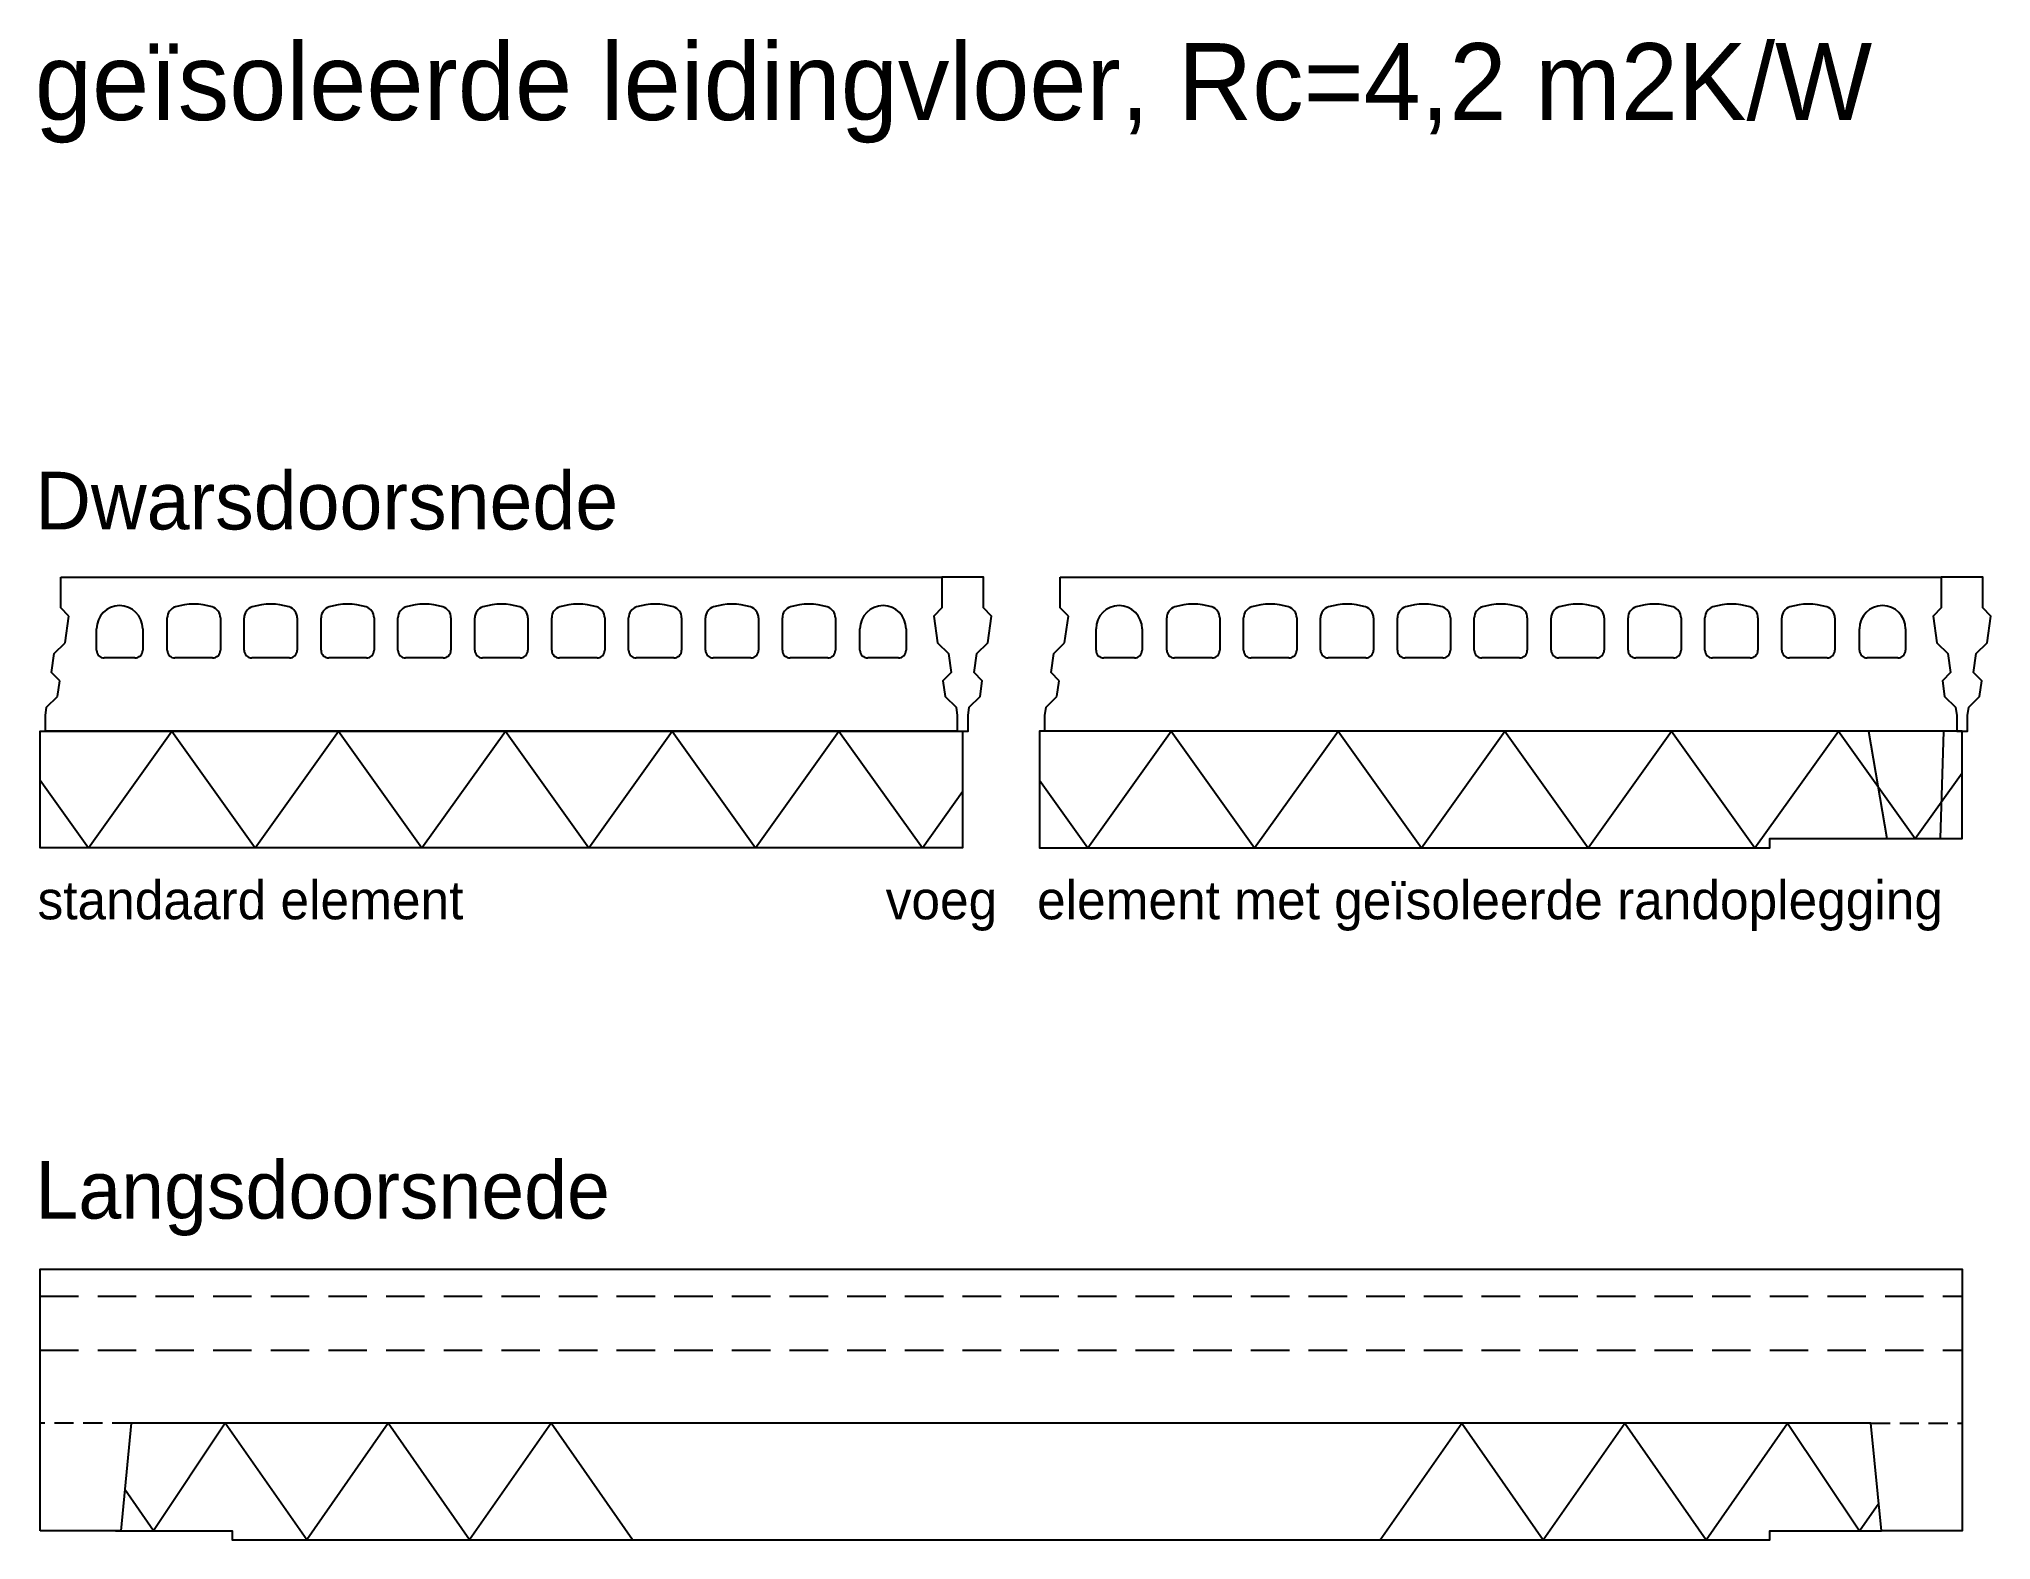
# Model space of a CAD drawing. Extents: x -2999 to -460, y 2175 to 4127.
import ezdxf

# ---------------------------------------------------------------- set-up
doc = ezdxf.new("R2010")
doc.units = 0
doc.header["$LTSCALE"] = 100
doc.linetypes.add('DASHED', pattern=[0.75, 0.5, -0.25])
doc.linetypes.add('DASHED2', pattern=[0.375, 0.25, -0.125])
doc.layers.get('0').update_dxf_attribs({"linetype": 'CONTINUOUS'})
doc.layers.add('A--L23', color=7, linetype='CONTINUOUS')
doc.styles.add('T25', font='txt', dxfattribs={"height": 50})

# ---------------------------------------------------------------- blocks, each defined once
blk = doc.blocks.new('*U6')
for p, q in [((-573, 200), (573, 200)), ((-573, 160), (-573, 200)), ((573, 200), (573, 160)), ((-562.4, 149.4), (-573, 160)), ((573, 160), (562.4, 149.4)), ((-567.3, 114.7), (-562.4, 149.4)), ((-526.5, 105), (-526.5, 133)), ((-466.5, 133), (-466.5, 105)), ((-434.5, 105), (-434.5, 147)), ((-365.5, 147), (-365.5, 105)), ((-334.5, 105), (-334.5, 147)), ((-265.5, 147), (-265.5, 105)), ((-234.5, 105), (-234.5, 147)), ((-165.5, 147), (-165.5, 105)), ((-134.5, 105), (-134.5, 147)), ((-65.5, 147), (-65.5, 105)), ((-34.5, 105), (-34.5, 147)), ((34.5, 147), (34.5, 105)), ((65.5, 105), (65.5, 147)), ((134.5, 147), (134.5, 105)), ((165.5, 105), (165.5, 147)), ((234.5, 147), (234.5, 105)), ((265.5, 105), (265.5, 147)), ((334.5, 147), (334.5, 105)), ((365.5, 105), (365.5, 147)), ((434.5, 147), (434.5, 105)), ((466.5, 105), (466.5, 133)), ((526.5, 133), (526.5, 105)), ((562.4, 149.4), (567.3, 114.7)), ((-581.5, 100.6), (-567.3, 114.7)), ((567.3, 114.7), (581.5, 100.6)), ((-585, 75.9), (-581.5, 100.6)), ((-476.5, 95), (-516.5, 95)), ((-375.5, 95), (-424.5, 95)), ((-275.5, 95), (-324.5, 95)), ((-175.5, 95), (-224.5, 95)), ((-75.5, 95), (-124.5, 95)), ((24.5, 95), (-24.5, 95)), ((124.5, 95), (75.5, 95)), ((224.5, 95), (175.5, 95)), ((324.5, 95), (275.5, 95)), ((424.5, 95), (375.5, 95)), ((516.5, 95), (476.5, 95)), ((581.5, 100.6), (585, 75.9)), ((-574.4, 65.2), (-585, 75.9)), ((-577.3, 45), (-574.4, 65.2)), ((585, 75.9), (574.4, 65.2)), ((574.4, 65.2), (577.3, 45)), ((-593, 20), (-591.4, 30.9)), ((-591.4, 30.9), (-577.3, 45)), ((577.3, 45), (591.4, 30.9)), ((591.4, 30.9), (593, 20)), ((-593, 0), (-593, 20)), ((593, 20), (593, 0)), ((593, 0), (-593, 0))]:
    blk.add_line(p, q)
for centre, radius, start, end in [((-496.5, 133), 30, 0, 180), ((-419.5, 147), 15, 107.4576, 180), ((-400, 85), 80, 72.5424, 107.4576), ((-380.5, 147), 15, 0, 72.5424), ((-319.5, 147), 15, 107.4576, 180), ((-300, 85), 80, 72.5424, 107.4576), ((-280.5, 147), 15, 0, 72.5424), ((-219.5, 147), 15, 107.4576, 180), ((-200, 85), 80, 72.5424, 107.4576), ((-180.5, 147), 15, 0, 72.5424), ((-119.5, 147), 15, 107.4576, 180), ((-100, 85), 80, 72.5424, 107.4576), ((-80.5, 147), 15, 0, 72.5424), ((-19.5, 147), 15, 107.4576, 180), ((0, 85), 80, 72.5424, 107.4576), ((19.5, 147), 15, 0, 72.5424), ((80.5, 147), 15, 107.4576, 180), ((100, 85), 80, 72.5424, 107.4576), ((119.5, 147), 15, 0, 72.5424), ((180.5, 147), 15, 107.4576, 180), ((200, 85), 80, 72.5424, 107.4576), ((219.5, 147), 15, 0, 72.5424), ((280.5, 147), 15, 107.4576, 180), ((300, 85), 80, 72.5424, 107.4576), ((319.5, 147), 15, 0, 72.5424), ((380.5, 147), 15, 107.4576, 180), ((400, 85), 80, 72.5424, 107.4576), ((419.5, 147), 15, 0, 72.5424), ((496.5, 133), 30, 0, 180), ((-516.5, 105), 10, 180, 270), ((-476.5, 105), 10, 270, 0), ((-424.5, 105), 10, 180, 270), ((-375.5, 105), 10, 270, 360), ((-324.5, 105), 10, 180, 270), ((-275.5, 105), 10, 270, 360), ((-224.5, 105), 10, 180, 270), ((-175.5, 105), 10, 270, 360), ((-124.5, 105), 10, 180, 270), ((-75.5, 105), 10, 270, 360), ((-24.5, 105), 10, 180, 270), ((24.5, 105), 10, 270, 360), ((75.5, 105), 10, 180, 270), ((124.5, 105), 10, 270, 360), ((175.5, 105), 10, 180, 270), ((224.5, 105), 10, 270, 360), ((275.5, 105), 10, 180, 270), ((324.5, 105), 10, 270, 360), ((375.5, 105), 10, 180, 270), ((424.5, 105), 10, 270, 360), ((476.5, 105), 10, 180, 270), ((516.5, 105), 10, 270, 0)]:
    blk.add_arc(centre, radius, start, end)
blk = doc.blocks.new('VBI_KS200_DDRSN_NP')
at = {"color": 1}
blk.add_lwpolyline([(573, 200), (573, 160), (562.4, 149.4), (567.3, 114.7), (581.5, 100.6), (585, 75.9), (574.4, 65.2), (577.3, 45), (591.4, 30.9), (593, 20), (593, 0), (607, 0), (607, 20), (608.6, 30.9), (622.7, 45), (625.6, 65.2), (615, 75.9), (618.5, 100.6), (632.7, 114.7), (637.6, 149.4), (627, 160), (627, 200)], close=True, dxfattribs=at)
at = {"layer": 'A--L23'}
for points in [[(600, 0), (600, -152), (-600, -152), (-600, 0), (600, 0)], [(-600, -63.8), (-537.1, -152), (-428.6, 0), (-320.2, -152), (-211.7, 0), (-103.2, -152), (5.2, 0), (113.7, -152), (222.2, 0), (330.6, -152), (439.1, 0), (547.6, -152), (600, -78.6)]]:
    blk.add_lwpolyline(points, dxfattribs=at)
blk.add_blockref('*U6', (0, 0), dxfattribs=at)
blk = doc.blocks.new('*U7')
for p, q in [((-573, 200), (573, 200)), ((-573, 160), (-573, 200)), ((573, 200), (573, 160)), ((-562.4, 149.4), (-573, 160)), ((573, 160), (562.4, 149.4)), ((-567.3, 114.7), (-562.4, 149.4)), ((-526.5, 105), (-526.5, 133)), ((-466.5, 133), (-466.5, 105)), ((-434.5, 105), (-434.5, 147)), ((-365.5, 147), (-365.5, 105)), ((-334.5, 105), (-334.5, 147)), ((-265.5, 147), (-265.5, 105)), ((-234.5, 105), (-234.5, 147)), ((-165.5, 147), (-165.5, 105)), ((-134.5, 105), (-134.5, 147)), ((-65.5, 147), (-65.5, 105)), ((-34.5, 105), (-34.5, 147)), ((34.5, 147), (34.5, 105)), ((65.5, 105), (65.5, 147)), ((134.5, 147), (134.5, 105)), ((165.5, 105), (165.5, 147)), ((234.5, 147), (234.5, 105)), ((265.5, 105), (265.5, 147)), ((334.5, 147), (334.5, 105)), ((365.5, 105), (365.5, 147)), ((434.5, 147), (434.5, 105)), ((466.5, 105), (466.5, 133)), ((526.5, 133), (526.5, 105)), ((562.4, 149.4), (567.3, 114.7)), ((-581.5, 100.6), (-567.3, 114.7)), ((567.3, 114.7), (581.5, 100.6)), ((-585, 75.9), (-581.5, 100.6)), ((-476.5, 95), (-516.5, 95)), ((-375.5, 95), (-424.5, 95)), ((-275.5, 95), (-324.5, 95)), ((-175.5, 95), (-224.5, 95)), ((-75.5, 95), (-124.5, 95)), ((24.5, 95), (-24.5, 95)), ((124.5, 95), (75.5, 95)), ((224.5, 95), (175.5, 95)), ((324.5, 95), (275.5, 95)), ((424.5, 95), (375.5, 95)), ((516.5, 95), (476.5, 95)), ((581.5, 100.6), (585, 75.9)), ((-574.4, 65.2), (-585, 75.9)), ((-577.3, 45), (-574.4, 65.2)), ((585, 75.9), (574.4, 65.2)), ((574.4, 65.2), (577.3, 45)), ((-593, 20), (-591.4, 30.9)), ((-591.4, 30.9), (-577.3, 45)), ((577.3, 45), (591.4, 30.9)), ((591.4, 30.9), (593, 20)), ((-593, 0), (-593, 20)), ((593, 0), (-593, 0)), ((593, 20), (593, 0))]:
    blk.add_line(p, q)
for centre, radius, start, end in [((-496.5, 133), 30, 0, 180), ((-419.5, 147), 15, 107.4576, 180), ((-400, 85), 80, 72.5424, 107.4576), ((-380.5, 147), 15, 0, 72.5424), ((-319.5, 147), 15, 107.4576, 180), ((-300, 85), 80, 72.5424, 107.4576), ((-280.5, 147), 15, 0, 72.5424), ((-219.5, 147), 15, 107.4576, 180), ((-200, 85), 80, 72.5424, 107.4576), ((-180.5, 147), 15, 0, 72.5424), ((-119.5, 147), 15, 107.4576, 180), ((-100, 85), 80, 72.5424, 107.4576), ((-80.5, 147), 15, 0, 72.5424), ((-19.5, 147), 15, 107.4576, 180), ((0, 85), 80, 72.5424, 107.4576), ((19.5, 147), 15, 0, 72.5424), ((80.5, 147), 15, 107.4576, 180), ((100, 85), 80, 72.5424, 107.4576), ((119.5, 147), 15, 0, 72.5424), ((180.5, 147), 15, 107.4576, 180), ((200, 85), 80, 72.5424, 107.4576), ((219.5, 147), 15, 0, 72.5424), ((280.5, 147), 15, 107.4576, 180), ((300, 85), 80, 72.5424, 107.4576), ((319.5, 147), 15, 0, 72.5424), ((380.5, 147), 15, 107.4576, 180), ((400, 85), 80, 72.5424, 107.4576), ((419.5, 147), 15, 0, 72.5424), ((496.5, 133), 30, 0, 180), ((-516.5, 105), 10, 180, 270), ((-476.5, 105), 10, 270, 0), ((-424.5, 105), 10, 180, 270), ((-375.5, 105), 10, 270, 360), ((-324.5, 105), 10, 180, 270), ((-275.5, 105), 10, 270, 360), ((-224.5, 105), 10, 180, 270), ((-175.5, 105), 10, 270, 360), ((-124.5, 105), 10, 180, 270), ((-75.5, 105), 10, 270, 360), ((-24.5, 105), 10, 180, 270), ((24.5, 105), 10, 270, 360), ((75.5, 105), 10, 180, 270), ((124.5, 105), 10, 270, 360), ((175.5, 105), 10, 180, 270), ((224.5, 105), 10, 270, 360), ((275.5, 105), 10, 180, 270), ((324.5, 105), 10, 270, 360), ((375.5, 105), 10, 180, 270), ((424.5, 105), 10, 270, 360), ((476.5, 105), 10, 180, 270), ((516.5, 105), 10, 270, 0)]:
    blk.add_arc(centre, radius, start, end)
blk = doc.blocks.new('VBI_KS200_DDRSN_PP')
at = {"color": 1}
blk.add_lwpolyline([(573, 200), (573, 160), (562.4, 149.4), (567.3, 114.7), (581.5, 100.6), (585, 75.9), (574.4, 65.2), (577.3, 45), (591.4, 30.9), (593, 20), (593, 0), (607, 0), (607, 20), (608.6, 30.9), (622.7, 45), (625.6, 65.2), (615, 75.9), (618.5, 100.6), (632.7, 114.7), (637.6, 149.4), (627, 160), (627, 200)], close=True, dxfattribs=at)
at = {"layer": 'A--L23', "color": 1}
for p, q in [((478.2, 0), (502, -140)), ((572, -140), (576.2, 0))]:
    blk.add_line(p, q, dxfattribs=at)
at = {"layer": 'A--L23'}
for points in [[(600, 0), (-600, 0), (-600, -152), (350, -152), (350, -140), (600, -140), (600, 0)], [(-600, -63.8), (-537.1, -152), (-428.6, 0), (-320.2, -152), (-211.7, 0), (-103.2, -152), (5.2, 0), (113.7, -152), (222.2, 0), (330.6, -152), (439.1, 0), (539, -140), (600, -54.6)]]:
    blk.add_lwpolyline(points, dxfattribs=at)
blk.add_blockref('*U7', (0, 0), dxfattribs=at)
blk = doc.blocks.new('*U5')
blk.add_lwpolyline([(-2997.7, 2187.3), (-2997.7, 2527.3), (-497.7, 2527.3), (-497.7, 2187.3), (-602.7, 2187.3), (-616.3, 2327.3), (-2879.1, 2327.3), (-2892.7, 2187.3)], close=True)
at = {"layer": 'A--L23'}
for p, q in [((-2756.8, 2327.3), (-2850.2, 2187.3)), ((-2650.9, 2175.3), (-2756.8, 2327.3)), ((-2545, 2327.3), (-2650.9, 2175.3)), ((-2439, 2175.3), (-2545, 2327.3)), ((-2333.1, 2327.3), (-2439, 2175.3)), ((-2227.1, 2175.3), (-2333.1, 2327.3)), ((-1254.4, 2175.3), (-1148.4, 2327.3)), ((-1148.4, 2327.3), (-1042.5, 2175.3)), ((-1042.5, 2175.3), (-936.5, 2327.3)), ((-936.5, 2327.3), (-830.6, 2175.3)), ((-830.6, 2175.3), (-724.7, 2327.3)), ((-724.7, 2327.3), (-631.3, 2187.3)), ((-2850.2, 2187.3), (-2887.5, 2240.9)), ((-631.3, 2187.3), (-606.2, 2223.3))]:
    blk.add_line(p, q, dxfattribs=at)
at = {"layer": 'A--L23', "linetype": 'DASHED'}
for points in [[(-2997.7, 2492.3), (-497.7, 2492.3)], [(-2997.7, 2422.3), (-497.7, 2422.3)]]:
    blk.add_lwpolyline(points, dxfattribs=at)
at = {"layer": 'A--L23', "linetype": 'DASHED2'}
for points in [[(-2879.1, 2327.3), (-2997.7, 2327.3)], [(-616.3, 2327.3), (-497.7, 2327.3)]]:
    blk.add_lwpolyline(points, dxfattribs=at)
at = {"layer": 'A--L23'}
blk.add_lwpolyline([(-2899.7, 2187.3), (-2747.7, 2187.3), (-2747.7, 2175.3), (-747.7, 2175.3), (-747.7, 2187.3), (-602.7, 2187.3)], dxfattribs=at)

msp = doc.modelspace()

# ---------------------------------------------------------------- block references
at = {"layer": 'A--L23'}
for name, p in [('VBI_KS200_DDRSN_NP', (-2397.7, 3227.3)), ('VBI_KS200_DDRSN_PP', (-1097.7, 3227.3)), ('*U5', (0, 0))]:
    msp.add_blockref(name, p, dxfattribs=at)

# ---------------------------------------------------------------- texts
at = {"style": 'T25'}
for s, height, p in [('geïsoleerde leidingvloer, Rc=4,2 m2K/W', 100, (-3004.4, 4021.8)), ('Dwarsdoorsnede', 75, (-3003.9, 3489.4)), ('standaard element', 50, (-3000.9, 2982.4)), ('voeg', 50, (-1897.7, 2982.4)), ('element met geïsoleerde randoplegging', 50, (-1700.9, 2982.4)), ('Langsdoorsnede', 75, (-3003.7, 2593.2))]:
    msp.add_text(s, height=height, dxfattribs=at).set_placement(p)

doc.saveas('drawing.dxf')
